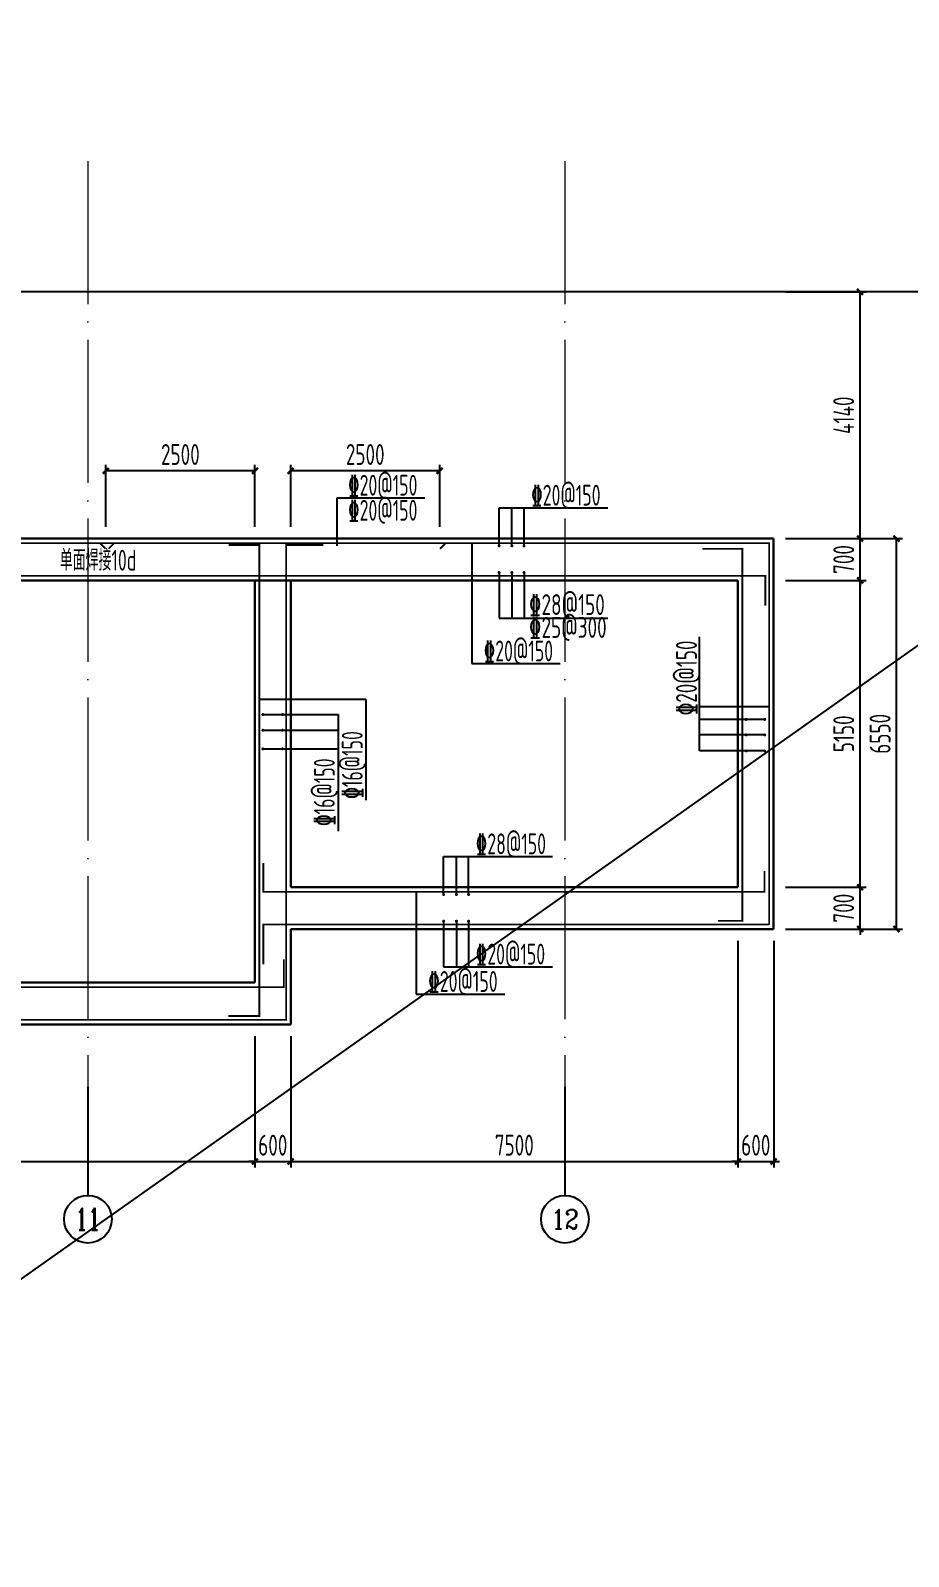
# Model space of a CAD drawing. Header units: millimetres. Extents: x -897614 to 191467, y -439928 to 101803.
# Drawn here: x -723861 to -709138, y -94093 to -68490 of the extents above; entities that cross this region are included whole.
import ezdxf
from ezdxf.enums import TextEntityAlignment as Align

# ---------------------------------------------------------------- set-up
doc = ezdxf.new("R2010")
doc.units = ezdxf.units.MM
doc.header["$LTSCALE"] = 1000
doc.linetypes.add('ACAD_ISO04W100', pattern=[30, 24, -3, 0, -3])
for name, color, linetype in [('AXIS', 3, 'Continuous'), ('DIM_LEAD', 3, 'Continuous'), ('HC_ZP', 4, 'Continuous'), ('JG_TEXT', 7, 'Continuous'), ('REIN', 1, 'Continuous'), ('备注', 1, 'Continuous')]:
    doc.layers.add(name, color=color, linetype=linetype)
for name, color, linetype, lineweight in [('AXIS_TEXT', 7, 'Continuous', 18), ('DOTE', 8, 'ACAD_ISO04W100', 9), ('WALL', 6, 'Continuous', 30)]:
    doc.layers.add(name, color=color, linetype=linetype, lineweight=lineweight)
doc.styles.add('_TCH_AXIS', font='COMPLEX', dxfattribs={"bigfont": 'GBCBIG'})
doc.styles.add('COMPLEX', font='COMPLEX')
doc.styles.add('TSSD', font='tssdeng.shx', dxfattribs={"width": 0.7, "bigfont": 'tssdchn.shx'})
doc.dimstyles.new('TSD', dxfattribs={"dimtxt": 350, "dimasz": 100, "dimexe": 100, "dimexo": 200, "dimgap": 100, "dimtad": 1, "dimdec": 0, "dimzin": 0, "dimdsep": 46, "dimtxsty": 'TSSD', "dimblk": 'ARCHTICK', "dimcen": 0.09, "dimclrt": 7, "dimazin": 2, "dimtfac": 1, "dimtdec": 0, "dimtix": 1, "dimtmove": 2, "dimatfit": 3, "dimfxl": 0, "dimtolj": 1, "dimtzin": 0, "dimarcsym": 0})

# ---------------------------------------------------------------- blocks, each defined once
blk = doc.blocks.new('_axiso')
blk.add_circle((0, 0), 0.5)
at = {"layer": 'AXIS_TEXT', "style": 'COMPLEX', "width": 1.041667}
blk.add_attdef('A', text='', height=0.56, dxfattribs=at).set_placement((-0.25, -0.28), (0.25, -0.28), align=Align.FIT)
blk = doc.blocks.new('_ArchTick')
at = {"color": 0, "linetype": 'ByBlock', "const_width": 0.4}
blk.add_lwpolyline([(-0.5, -0.5), (0.5, 0.5)], dxfattribs=at)
blk = doc.blocks.new('*D782')
at = {"layer": 'Defpoints', "color": 0, "transparency": 16777216}
for p in [(-730898, -85165), (-720098, -85165, 0), (-720098, -87467)]:
    blk.add_point(p, dxfattribs=at)
at = {"layer": 'DIM_LEAD', "color": 0, "lineweight": -2, "transparency": 16777216}
for p, q in [((-730898, -85365), (-730898, -87567)), ((-720098, -85365), (-720098, -87567)), ((-730898, -87467), (-720098, -87467))]:
    blk.add_line(p, q, dxfattribs=at)
at = {"layer": 'DIM_LEAD', "color": 0, "lineweight": -2, "transparency": 16777216, "xscale": 100, "yscale": 100, "zscale": 100, "rotation": 180}
blk.add_blockref('_ArchTick', (-730898, -87467), dxfattribs=at)
at = {"layer": 'DIM_LEAD', "color": 0, "lineweight": -2, "transparency": 16777216, "xscale": 100, "yscale": 100, "zscale": 100}
blk.add_blockref('_ArchTick', (-720098, -87467), dxfattribs=at)
at = {"layer": 'DIM_LEAD', "color": 7, "transparency": 16777216, "insert": (-725498, -87192), "char_height": 350, "attachment_point": 5, "style": 'TSSD'}
blk.add_mtext('\\A1;10800', dxfattribs=at)
blk = doc.blocks.new('*D783')
at = {"layer": 'Defpoints', "color": 0, "transparency": 16777216}
for p in [(-720098, -85165, 0), (-719498, -85165, 0), (-719498, -87467)]:
    blk.add_point(p, dxfattribs=at)
at = {"layer": 'DIM_LEAD', "color": 0, "lineweight": -2, "transparency": 16777216}
for p, q in [((-720098, -85365), (-720098, -87567)), ((-719498, -85365), (-719498, -87567)), ((-720098, -87467), (-720198, -87467)), ((-720098, -87467), (-719498, -87467)), ((-719498, -87467), (-719398, -87467))]:
    blk.add_line(p, q, dxfattribs=at)
at = {"layer": 'DIM_LEAD', "color": 0, "lineweight": -2, "transparency": 16777216, "xscale": 100, "yscale": 100, "zscale": 100}
blk.add_blockref('_ArchTick', (-720098, -87467), dxfattribs=at)
at = {"layer": 'DIM_LEAD', "color": 0, "lineweight": -2, "transparency": 16777216, "xscale": 100, "yscale": 100, "zscale": 100, "rotation": 180}
blk.add_blockref('_ArchTick', (-719498, -87467), dxfattribs=at)
at = {"layer": 'DIM_LEAD', "color": 7, "transparency": 16777216, "insert": (-719798, -87192), "char_height": 350, "attachment_point": 5, "style": 'TSSD'}
blk.add_mtext('\\A1;600', dxfattribs=at)
blk = doc.blocks.new('*D784')
at = {"layer": 'Defpoints', "color": 0, "transparency": 16777216}
for p in [(-711998, -83565, 0), (-719498, -85165, 0), (-711998, -87467)]:
    blk.add_point(p, dxfattribs=at)
at = {"layer": 'DIM_LEAD', "color": 0, "lineweight": -2, "transparency": 16777216}
for p, q in [((-711998, -83765), (-711998, -87567)), ((-719498, -85365), (-719498, -87567)), ((-719498, -87467), (-711998, -87467))]:
    blk.add_line(p, q, dxfattribs=at)
at = {"layer": 'DIM_LEAD', "color": 0, "lineweight": -2, "transparency": 16777216, "xscale": 100, "yscale": 100, "zscale": 100, "rotation": 180}
blk.add_blockref('_ArchTick', (-719498, -87467), dxfattribs=at)
at = {"layer": 'DIM_LEAD', "color": 0, "lineweight": -2, "transparency": 16777216, "xscale": 100, "yscale": 100, "zscale": 100}
blk.add_blockref('_ArchTick', (-711998, -87467), dxfattribs=at)
at = {"layer": 'DIM_LEAD', "color": 7, "transparency": 16777216, "insert": (-715748, -87192), "char_height": 350, "attachment_point": 5, "style": 'TSSD'}
blk.add_mtext('\\A1;7500', dxfattribs=at)
blk = doc.blocks.new('*D785')
at = {"layer": 'Defpoints', "color": 0, "transparency": 16777216}
for p in [(-711998, -83565, 0), (-711398, -83565), (-711398, -87467)]:
    blk.add_point(p, dxfattribs=at)
at = {"layer": 'DIM_LEAD', "color": 0, "lineweight": -2, "transparency": 16777216}
for p, q in [((-711998, -83765), (-711998, -87567)), ((-711398, -83765), (-711398, -87567)), ((-711998, -87467), (-712098, -87467)), ((-711998, -87467), (-711398, -87467)), ((-711398, -87467), (-711298, -87467))]:
    blk.add_line(p, q, dxfattribs=at)
at = {"layer": 'DIM_LEAD', "color": 0, "lineweight": -2, "transparency": 16777216, "xscale": 100, "yscale": 100, "zscale": 100}
blk.add_blockref('_ArchTick', (-711998, -87467), dxfattribs=at)
at = {"layer": 'DIM_LEAD', "color": 0, "lineweight": -2, "transparency": 16777216, "xscale": 100, "yscale": 100, "zscale": 100, "rotation": 180}
blk.add_blockref('_ArchTick', (-711398, -87467), dxfattribs=at)
at = {"layer": 'DIM_LEAD', "color": 7, "transparency": 16777216, "insert": (-711698, -87192), "char_height": 350, "attachment_point": 5, "style": 'TSSD'}
blk.add_mtext('\\A1;600', dxfattribs=at)
blk = doc.blocks.new('*D806')
at = {"layer": 'Defpoints', "color": 0, "transparency": 16777216}
for p in [(-711398, -82865), (-709949, -82865), (-711398, -83565)]:
    blk.add_point(p, dxfattribs=at)
at = {"layer": 'DIM_LEAD', "color": 0, "lineweight": -2, "transparency": 16777216}
for p, q in [((-711198, -82865), (-709849, -82865)), ((-709949, -82865), (-709949, -82765)), ((-709949, -83565), (-709949, -82865)), ((-711198, -83565), (-709849, -83565)), ((-709949, -83565), (-709949, -83665))]:
    blk.add_line(p, q, dxfattribs=at)
at = {"layer": 'DIM_LEAD', "color": 0, "lineweight": -2, "transparency": 16777216, "xscale": 100, "yscale": 100, "zscale": 100}
for p, rotation in [((-709949, -82865), 270), ((-709949, -83565), 90)]:
    blk.add_blockref('_ArchTick', p, dxfattribs=dict(at, rotation=rotation))
at = {"layer": 'DIM_LEAD', "color": 7, "transparency": 16777216, "insert": (-710224, -83215), "char_height": 350, "attachment_point": 5, "rotation": 90, "style": 'TSSD'}
blk.add_mtext('\\A1;700', dxfattribs=at)
blk = doc.blocks.new('*D807')
at = {"layer": 'Defpoints', "color": 0, "transparency": 16777216}
for p in [(-711398, -77715, 0), (-709949, -77715), (-711398, -82865)]:
    blk.add_point(p, dxfattribs=at)
at = {"layer": 'DIM_LEAD', "color": 0, "lineweight": -2, "transparency": 16777216}
for p, q in [((-711198, -77715), (-709849, -77715)), ((-709949, -82865), (-709949, -77715)), ((-711198, -82865), (-709849, -82865))]:
    blk.add_line(p, q, dxfattribs=at)
at = {"layer": 'DIM_LEAD', "color": 0, "lineweight": -2, "transparency": 16777216, "xscale": 100, "yscale": 100, "zscale": 100}
for p, rotation in [((-709949, -77715), 90), ((-709949, -82865), 270)]:
    blk.add_blockref('_ArchTick', p, dxfattribs=dict(at, rotation=rotation))
at = {"layer": 'DIM_LEAD', "color": 7, "transparency": 16777216, "insert": (-710224, -80290), "char_height": 350, "attachment_point": 5, "rotation": 90, "style": 'TSSD'}
blk.add_mtext('\\A1;5150', dxfattribs=at)
blk = doc.blocks.new('*D808')
at = {"layer": 'Defpoints', "color": 0, "transparency": 16777216}
for p in [(-711398, -77015, 0), (-709949, -77015), (-711398, -77715, 0)]:
    blk.add_point(p, dxfattribs=at)
at = {"layer": 'DIM_LEAD', "color": 0, "lineweight": -2, "transparency": 16777216}
for p, q in [((-711198, -77015), (-709849, -77015)), ((-709949, -77015), (-709949, -76915)), ((-709949, -77715), (-709949, -77015)), ((-711198, -77715), (-709849, -77715)), ((-709949, -77715), (-709949, -77815))]:
    blk.add_line(p, q, dxfattribs=at)
at = {"layer": 'DIM_LEAD', "color": 0, "lineweight": -2, "transparency": 16777216, "xscale": 100, "yscale": 100, "zscale": 100}
for p, rotation in [((-709949, -77015), 270), ((-709949, -77715), 90)]:
    blk.add_blockref('_ArchTick', p, dxfattribs=dict(at, rotation=rotation))
at = {"layer": 'DIM_LEAD', "color": 7, "transparency": 16777216, "insert": (-710224, -77365), "char_height": 350, "attachment_point": 5, "rotation": 90, "style": 'TSSD'}
blk.add_mtext('\\A1;700', dxfattribs=at)
blk = doc.blocks.new('*D809')
at = {"layer": 'Defpoints', "color": 0, "transparency": 16777216}
for p in [(-711398, -72875, 0), (-709949, -72875), (-711398, -77015, 0)]:
    blk.add_point(p, dxfattribs=at)
at = {"layer": 'DIM_LEAD', "color": 0, "lineweight": -2, "transparency": 16777216}
for p, q in [((-711198, -72875), (-709849, -72875)), ((-709949, -77015), (-709949, -72875)), ((-711198, -77015), (-709849, -77015))]:
    blk.add_line(p, q, dxfattribs=at)
at = {"layer": 'DIM_LEAD', "color": 0, "lineweight": -2, "transparency": 16777216, "xscale": 100, "yscale": 100, "zscale": 100}
for p, rotation in [((-709949, -72875), 90), ((-709949, -77015), 270)]:
    blk.add_blockref('_ArchTick', p, dxfattribs=dict(at, rotation=rotation))
at = {"layer": 'DIM_LEAD', "color": 7, "transparency": 16777216, "insert": (-710224, -74945), "char_height": 350, "attachment_point": 5, "rotation": 90, "style": 'TSSD'}
blk.add_mtext('\\A1;4140', dxfattribs=at)
blk = doc.blocks.new('*D810')
at = {"layer": 'Defpoints', "color": 0, "transparency": 16777216}
for p in [(-711398, -77015), (-709338, -77015), (-711398, -83565)]:
    blk.add_point(p, dxfattribs=at)
at = {"layer": 'DIM_LEAD', "color": 0, "lineweight": -2, "transparency": 16777216}
for p, q in [((-711198, -77015), (-709238, -77015)), ((-709338, -83565), (-709338, -77015)), ((-711198, -83565), (-709238, -83565))]:
    blk.add_line(p, q, dxfattribs=at)
at = {"layer": 'DIM_LEAD', "color": 0, "lineweight": -2, "transparency": 16777216, "xscale": 100, "yscale": 100, "zscale": 100}
for p, rotation in [((-709338, -77015), 90), ((-709338, -83565), 270)]:
    blk.add_blockref('_ArchTick', p, dxfattribs=dict(at, rotation=rotation))
at = {"layer": 'DIM_LEAD', "color": 7, "transparency": 16777216, "insert": (-709613, -80290), "char_height": 350, "attachment_point": 5, "rotation": 90, "style": 'TSSD'}
blk.add_mtext('\\A1;6550', dxfattribs=at)
blk = doc.blocks.new('*D819')
at = {"layer": 'Defpoints', "color": 0, "transparency": 16777216}
for p in [(-722598, -75878), (-722598, -77015, 0), (-720098, -77015, 0)]:
    blk.add_point(p, dxfattribs=at)
at = {"layer": 'DIM_LEAD', "color": 0, "lineweight": -2, "transparency": 16777216}
for p, q in [((-722598, -76815), (-722598, -75778)), ((-720098, -76815), (-720098, -75778)), ((-720098, -75878), (-722598, -75878))]:
    blk.add_line(p, q, dxfattribs=at)
at = {"layer": 'DIM_LEAD', "color": 0, "lineweight": -2, "transparency": 16777216, "xscale": 100, "yscale": 100, "zscale": 100, "rotation": 180}
blk.add_blockref('_ArchTick', (-722598, -75878), dxfattribs=at)
at = {"layer": 'DIM_LEAD', "color": 0, "lineweight": -2, "transparency": 16777216, "xscale": 100, "yscale": 100, "zscale": 100}
blk.add_blockref('_ArchTick', (-720098, -75878), dxfattribs=at)
at = {"layer": 'DIM_LEAD', "color": 7, "transparency": 16777216, "insert": (-721348, -75603), "char_height": 350, "attachment_point": 5, "style": 'TSSD'}
blk.add_mtext('\\A1;2500', dxfattribs=at)
blk = doc.blocks.new('*D1132')
at = {"layer": 'Defpoints', "color": 0, "transparency": 16777216}
for p in [(-719498, -75878), (-719498, -77015, 0), (-716998, -77015, 0)]:
    blk.add_point(p, dxfattribs=at)
at = {"layer": 'DIM_LEAD', "color": 0, "lineweight": -2, "transparency": 16777216}
for p, q in [((-719498, -76815), (-719498, -75778)), ((-716998, -76815), (-716998, -75778)), ((-716998, -75878), (-719498, -75878))]:
    blk.add_line(p, q, dxfattribs=at)
at = {"layer": 'DIM_LEAD', "color": 0, "lineweight": -2, "transparency": 16777216, "xscale": 100, "yscale": 100, "zscale": 100, "rotation": 180}
blk.add_blockref('_ArchTick', (-719498, -75878), dxfattribs=at)
at = {"layer": 'DIM_LEAD', "color": 0, "lineweight": -2, "transparency": 16777216, "xscale": 100, "yscale": 100, "zscale": 100}
blk.add_blockref('_ArchTick', (-716998, -75878), dxfattribs=at)
at = {"layer": 'DIM_LEAD', "color": 7, "transparency": 16777216, "insert": (-718248, -75603), "char_height": 350, "attachment_point": 5, "style": 'TSSD'}
blk.add_mtext('\\A1;2500', dxfattribs=at)

msp = doc.modelspace()

# ---------------------------------------------------------------- linework, layer by layer
at = {"layer": 'AXIS'}
for p, q in [((-722898.22776, -86213.90406, 0), (-722898.22776, -88033.75402, 0)), ((-714898.22776, -86213.90406, 0), (-714898.22776, -88033.75402, 0))]:
    msp.add_line(p, q, dxfattribs=at)
at = {"layer": 'DOTE', "ltscale": 0.1}
for p, q in [((-722898.22776, -70679.39559, 0), (-722898.22776, -87461.23844, 0)), ((-714898.22776, -70679.39559, 0), (-714898.22776, -87461.23844, 0))]:
    msp.add_line(p, q, dxfattribs=at)
at = {"layer": 'HC_ZP', "color": 7}
msp.add_line((-706086.94614, -72874.95131, 0), (-762171.96032, -72874.95131, 0), dxfattribs=at)
at = {"layer": 'JG_TEXT'}
for p, q in [((-718719.19904, -76331.19118), (-717250.74132, -76331.19118)), ((-718719.19904, -77135.93584), (-718719.19904, -76331.19118)), ((-716003.36903, -76497.93852, 0), (-714179.81206, -76497.93852, 0)), ((-716003.36903, -77135.93584, 0), (-716003.36903, -76497.93852, 0)), ((-715788.72072, -77135.93584, 0), (-715788.72072, -76497.93852, 0)), ((-715584.98668, -77135.93584, 0), (-715584.98668, -76497.93852, 0)), ((-716462.64073, -77090.25131, 0), (-716462.64073, -79111.45373, 0)), ((-716003.36903, -77583.93353, 0), (-716003.36903, -78347.89331, 0)), ((-715788.72072, -77583.93353, 0), (-715788.72072, -78347.89331, 0)), ((-715584.98668, -77583.93353, 0), (-715584.98668, -78347.89331, 0)), ((-716003.36903, -78347.89331, 0), (-714179.81206, -78347.89331, 0)), ((-712642.42378, -80577.94293, 0), (-712642.42378, -78660.90142, 0)), ((-716462.64073, -79111.45373, 0), (-714976.09517, -79111.45373, 0)), ((-718235.36682, -79713.3915, 0), (-720022.855, -79713.39549, 0)), ((-718235.36682, -79713.3915, 0), (-718235.36682, -81404.51922, 0)), ((-711473.45516, -79837.07934), (-712642.42378, -79837.07934, 0)), ((-719964.44969, -79967.86413, 0), (-718704.17602, -79967.86413, 0)), ((-718704.17602, -79967.86413, 0), (-718704.17602, -81924.41252, 0)), ((-711548.00546, -80048.24298), (-712642.42378, -80048.24298, 0)), ((-711548.00546, -80048.24298), (-712642.42378, -80048.24298, 0)), ((-719964.44969, -80230.06368, 0), (-718704.17602, -80230.06368, 0)), ((-711548.00546, -80308.7039), (-712642.42378, -80308.7039, 0)), ((-719964.44969, -80542.94899, 0), (-718704.17602, -80542.94899, 0)), ((-711548.00546, -80577.94293), (-712642.42378, -80577.94293, 0)), ((-716932.89777, -82347.93852, 0), (-715109.34081, -82347.93852, 0)), ((-716932.89777, -82985.93584, 0), (-716932.89777, -82347.93852, 0)), ((-716718.24947, -82985.93584, 0), (-716718.24947, -82347.93852, 0)), ((-716514.51542, -82985.93584, 0), (-716514.51542, -82347.93852, 0)), ((-717392.16947, -82940.25131, 0), (-717392.16947, -84657.16501, 0)), ((-716932.89777, -83433.93353, 0), (-716932.89777, -84197.89331, 0)), ((-716718.24947, -83433.93353, 0), (-716718.24947, -84197.89331, 0)), ((-716514.51542, -83433.93353, 0), (-716514.51542, -84197.89331, 0)), ((-716932.89777, -84197.89331, 0), (-715109.34081, -84197.89331, 0)), ((-717392.16947, -84657.16501, 0), (-715905.62392, -84657.16501, 0))]:
    msp.add_line(p, q, dxfattribs=at)
at = {"layer": 'REIN', "const_width": 30}
for points in [[(-744500.17189, -74801.93647), (-743792.80657, -74801.93647), (-743792.80657, -85089.65131), (-719573.455, -85089.65131), (-719573.455, -77122.28548), (-718952.90007, -77122.28548)], [(-711473.45516, -83489.65131), (-711473.45516, -77090.25131), (-743739.86799, -77090.25131), (-743739.86799, -77390.88524)], [(-716992.63597, -77184.73228), (-716898.155, -77090.25131), (-722698.155, -77090.25131), (-722603.67403, -77184.73228)], [(-722552.47562, -77184.73228), (-722457.99465, -77090.25131)], [(-720539.66407, -77122.28548), (-720022.855, -77122.28548), (-720022.855, -85024.62217), (-720543.66394, -85024.62217)]]:
    msp.add_lwpolyline(points, dxfattribs=at)
at = {"layer": 'REIN', "const_width": 25, "elevation": 0}
for points in [[(-716003.36903, -77148.43584, -1), (-716003.36903, -77123.43584, -1)], [(-715788.72072, -77148.43584, -1), (-715788.72072, -77123.43584, -1)], [(-715584.98668, -77148.43584, -1), (-715584.98668, -77123.43584, -1)], [(-716003.36903, -77596.43353, -1), (-716003.36903, -77571.43353, -1)], [(-715788.72072, -77596.43353, -1), (-715788.72072, -77571.43353, -1)], [(-715584.98668, -77596.43353, -1), (-715584.98668, -77571.43353, -1)], [(-719964.44969, -79980.36413, -1), (-719964.44969, -79955.36413, -1)], [(-719634.23926, -79980.36413, -1), (-719634.23926, -79955.36413, -1)], [(-711871.94224, -80048.24298, 1), (-711846.94224, -80048.24298, 1)], [(-711560.50546, -80048.24298, 1), (-711535.50546, -80048.24298, 1)], [(-719964.44969, -80242.56368, -1), (-719964.44969, -80217.56368, -1)], [(-719634.23926, -80242.56368, -1), (-719634.23926, -80217.56368, -1)], [(-711871.94224, -80308.7039, 1), (-711846.94224, -80308.7039, 1)], [(-711560.50546, -80308.7039, 1), (-711535.50546, -80308.7039, 1)], [(-719964.44969, -80555.44899, -1), (-719964.44969, -80530.44899, -1)], [(-719634.23926, -80555.44899, -1), (-719634.23926, -80530.44899, -1)], [(-711871.94224, -80577.94293, 1), (-711846.94224, -80577.94293, 1)], [(-711560.50546, -80577.94293, 1), (-711535.50546, -80577.94293, 1)], [(-716932.89777, -82998.43584, -1), (-716932.89777, -82973.43584, -1)], [(-716718.24947, -82998.43584, -1), (-716718.24947, -82973.43584, -1)], [(-716514.51542, -82998.43584, -1), (-716514.51542, -82973.43584, -1)], [(-716932.89777, -83446.43353, -1), (-716932.89777, -83421.43353, -1)], [(-716718.24947, -83446.43353, -1), (-716718.24947, -83421.43353, -1)], [(-716514.51542, -83446.43353, -1), (-716514.51542, -83421.43353, -1)]]:
    msp.add_lwpolyline(points, format="xyb", close=True, dxfattribs=at)
at = {"layer": 'REIN', "const_width": 30, "elevation": 0}
for points in [[(-712331.75724, -83429.53678), (-711922.85516, -83429.53678), (-711922.85516, -77187.87103), (-712591.79116, -77187.87103)], [(-711538.76352, -78141.98354), (-711538.76352, -77639.65131), (-743675.19141, -77639.65131), (-743675.19141, -77417.63507)], [(-711551.59144, -82589.51532), (-711551.59144, -82940.25131), (-719956.6912, -82940.25131), (-719956.6912, -82459.30796)], [(-711473.45516, -83489.65131), (-719956.6912, -83489.65131), (-719956.6912, -84155.50228)], [(-719614.05601, -84073.53046), (-719614.05601, -84540.25131), (-743706.80187, -84540.25131), (-743706.80187, -84175.57342)]]:
    msp.add_lwpolyline(points, dxfattribs=at)
at = {"layer": 'WALL'}
for p, q in [((-743268.10657, -77014.95131, 0), (-711398.15516, -77014.95131, 0)), ((-711398.15516, -83564.95131, 0), (-711398.15516, -77014.95131, 0)), ((-743268.10657, -77714.95131, 0), (-720098.155, -77714.95131, 0)), ((-720098.155, -84464.95131, 0), (-720098.155, -77714.95131, 0)), ((-720098.155, -77714.95131, 0), (-719498.155, -77714.95131, 0)), ((-711998.15516, -77714.95131, 0), (-719498.155, -77714.95131, 0)), ((-719498.155, -82864.95131, 0), (-719498.155, -77714.95131, 0)), ((-711998.15516, -82864.95131, 0), (-711998.15516, -77714.95131, 0)), ((-719498.155, -82864.95131, 0), (-711998.15516, -82864.95131, 0)), ((-719498.155, -83564.95131, 0), (-711398.15516, -83564.95131, 0)), ((-719498.155, -85164.95131, 0), (-719498.155, -83564.95131, 0)), ((-720098.155, -84464.95131, 0), (-743268.10657, -84464.95131, 0))]:
    msp.add_line(p, q, dxfattribs=at)
at = {"layer": 'WALL', "elevation": 0}
msp.add_lwpolyline([(-743868.10657, -80264.91706), (-743868.10657, -85164.95131), (-719498.155, -85164.95131)], dxfattribs=at)
at = {"layer": '备注', "color": 1}
msp.add_line((-694395.49474, -68489.82125), (-768645.49474, -120989.82125), dxfattribs=at)

# ---------------------------------------------------------------- block references
at = {"layer": 'AXIS'}
ref = msp.add_blockref('_axiso', (-722898.22776, -88433.75402, 0), dxfattribs=dict(at, xscale=800, yscale=800, zscale=800))
ref.add_attrib('A', '11', dxfattribs={"layer": 'AXIS_TEXT', "ltscale": 10, "height": 368.76258, "style": '_TCH_AXIS'}).set_placement((-723108.94924, -88618.13531, 0), (-722687.50629, -88618.13531, 0), align=Align.FIT)
ref = msp.add_blockref('_axiso', (-714898.22776, -88433.75402, 0), dxfattribs=dict(at, xscale=800, yscale=800, zscale=800))
ref.add_attrib('A', '12', dxfattribs={"layer": 'AXIS_TEXT', "ltscale": 10, "height": 328.445495, "style": '_TCH_AXIS'}).set_placement((-715125.01156, -88597.97677, 0), (-714671.44397, -88597.97677, 0), align=Align.FIT)

# ---------------------------------------------------------------- texts
at = {"layer": 'JG_TEXT', "style": 'TSSD'}
for s, width, p in [('%%13220@150', 0.65, (-718536.87943, -76294.46631, 0)), ('%%13220@150', 0.65, (-715465.95018, -76461.21364, 0)), ('%%13220@150', 0.65, (-718536.87943, -76714.95997, 0)), ('单面焊接10d', 0.65, (-723368.74934, -77551.95686, 0)), ('%%13228@150', 0.7, (-715501.02228, -78297.00249, 0)), ('%%13225@300', 0.7, (-715501.02228, -78679.65049, 0)), ('%%13220@150', 0.65, (-716262.23329, -79074.72885, 0)), ('%%13228@150', 0.65, (-716395.47893, -82311.21365, 0)), ('%%13220@150', 0.65, (-716395.47893, -84161.16844, 0)), ('%%13220@150', 0.65, (-717191.76203, -84620.44013, 0))]:
    msp.add_text(s, height=350, dxfattribs=dict(at, width=width)).set_placement(p)
for s, width, p in [('%%13220@150', 0.7, (-712685.46098, -79978.68997, 0)), ('%%13216@150', 0.65, (-718290.11099, -81379.11179)), ('%%13216@150', 0.65, (-718758.92018, -81836.77147, 0))]:
    msp.add_text(s, height=350, rotation=90, dxfattribs=dict(at, width=width)).set_placement(p)

# ---------------------------------------------------------------- dimensions: what is measured, and where the dimension line sits
at = {"layer": 'DIM_LEAD'}
for base, p1, p2, picture, middle in [((-709949.29635, -72874.95131), (-711398.15516, -77014.95131, 0), (-711398.15516, -72874.95131, 0), '*D809', (-710224.29635, -74944.95131)), ((-709949.29635, -77014.95131), (-711398.15516, -77714.95131, 0), (-711398.15516, -77014.95131, 0), '*D808', (-710224.29635, -77364.95131)), ((-709338.34486, -77014.95131), (-711398.15516, -83564.95131), (-711398.15516, -77014.95131), '*D810', (-709613.34486, -80289.95131)), ((-709949.29635, -77714.95131), (-711398.15516, -82864.95131), (-711398.15516, -77714.95131, 0), '*D807', (-710224.29635, -80289.95131)), ((-709949.29635, -82864.95131), (-711398.15516, -83564.95131), (-711398.15516, -82864.95131), '*D806', (-710224.29635, -83214.95131))]:
    dim = msp.add_linear_dim(base=base, p1=p1, p2=p2, angle=90, dimstyle='TSD', dxfattribs=at)
    dim.commit()
    dim.dimension.update_dxf_attribs({"geometry": picture, "text_midpoint": middle})
for base, p1, p2, picture, middle in [((-722598.155, -75877.64099), (-720098.155, -77014.95131, 0), (-722598.155, -77014.95131, 0), '*D819', (-721348.155, -75602.64099)), ((-719498.155, -75877.64099), (-716998.155, -77014.95131, 0), (-719498.155, -77014.95131, 0), '*D1132', (-718248.155, -75602.64099))]:
    dim = msp.add_linear_dim(base=base, p1=p1, p2=p2, dimstyle='TSD', override={"dimfxl": 250}, dxfattribs=at)
    dim.commit()
    dim.dimension.update_dxf_attribs({"geometry": picture, "text_midpoint": middle})
for base, p1, p2, picture, middle in [((-711998.15516, -87467.31916), (-719498.155, -85164.95131, 0), (-711998.15516, -83564.95131, 0), '*D784', (-715748.15508, -87192.31916)), ((-711398.15516, -87467.31916), (-711998.15516, -83564.95131, 0), (-711398.15516, -83564.95131), '*D785', (-711698.15516, -87192.31916)), ((-720098.155, -87467.31916), (-730898.22776, -85164.95131), (-720098.155, -85164.95131, 0), '*D782', (-725498.19138, -87192.31916)), ((-719498.155, -87467.31916), (-720098.155, -85164.95131, 0), (-719498.155, -85164.95131, 0), '*D783', (-719798.155, -87192.31916))]:
    dim = msp.add_linear_dim(base=base, p1=p1, p2=p2, dimstyle='TSD', dxfattribs=at)
    dim.commit()
    dim.dimension.update_dxf_attribs({"geometry": picture, "text_midpoint": middle})

doc.saveas('drawing.dxf')
